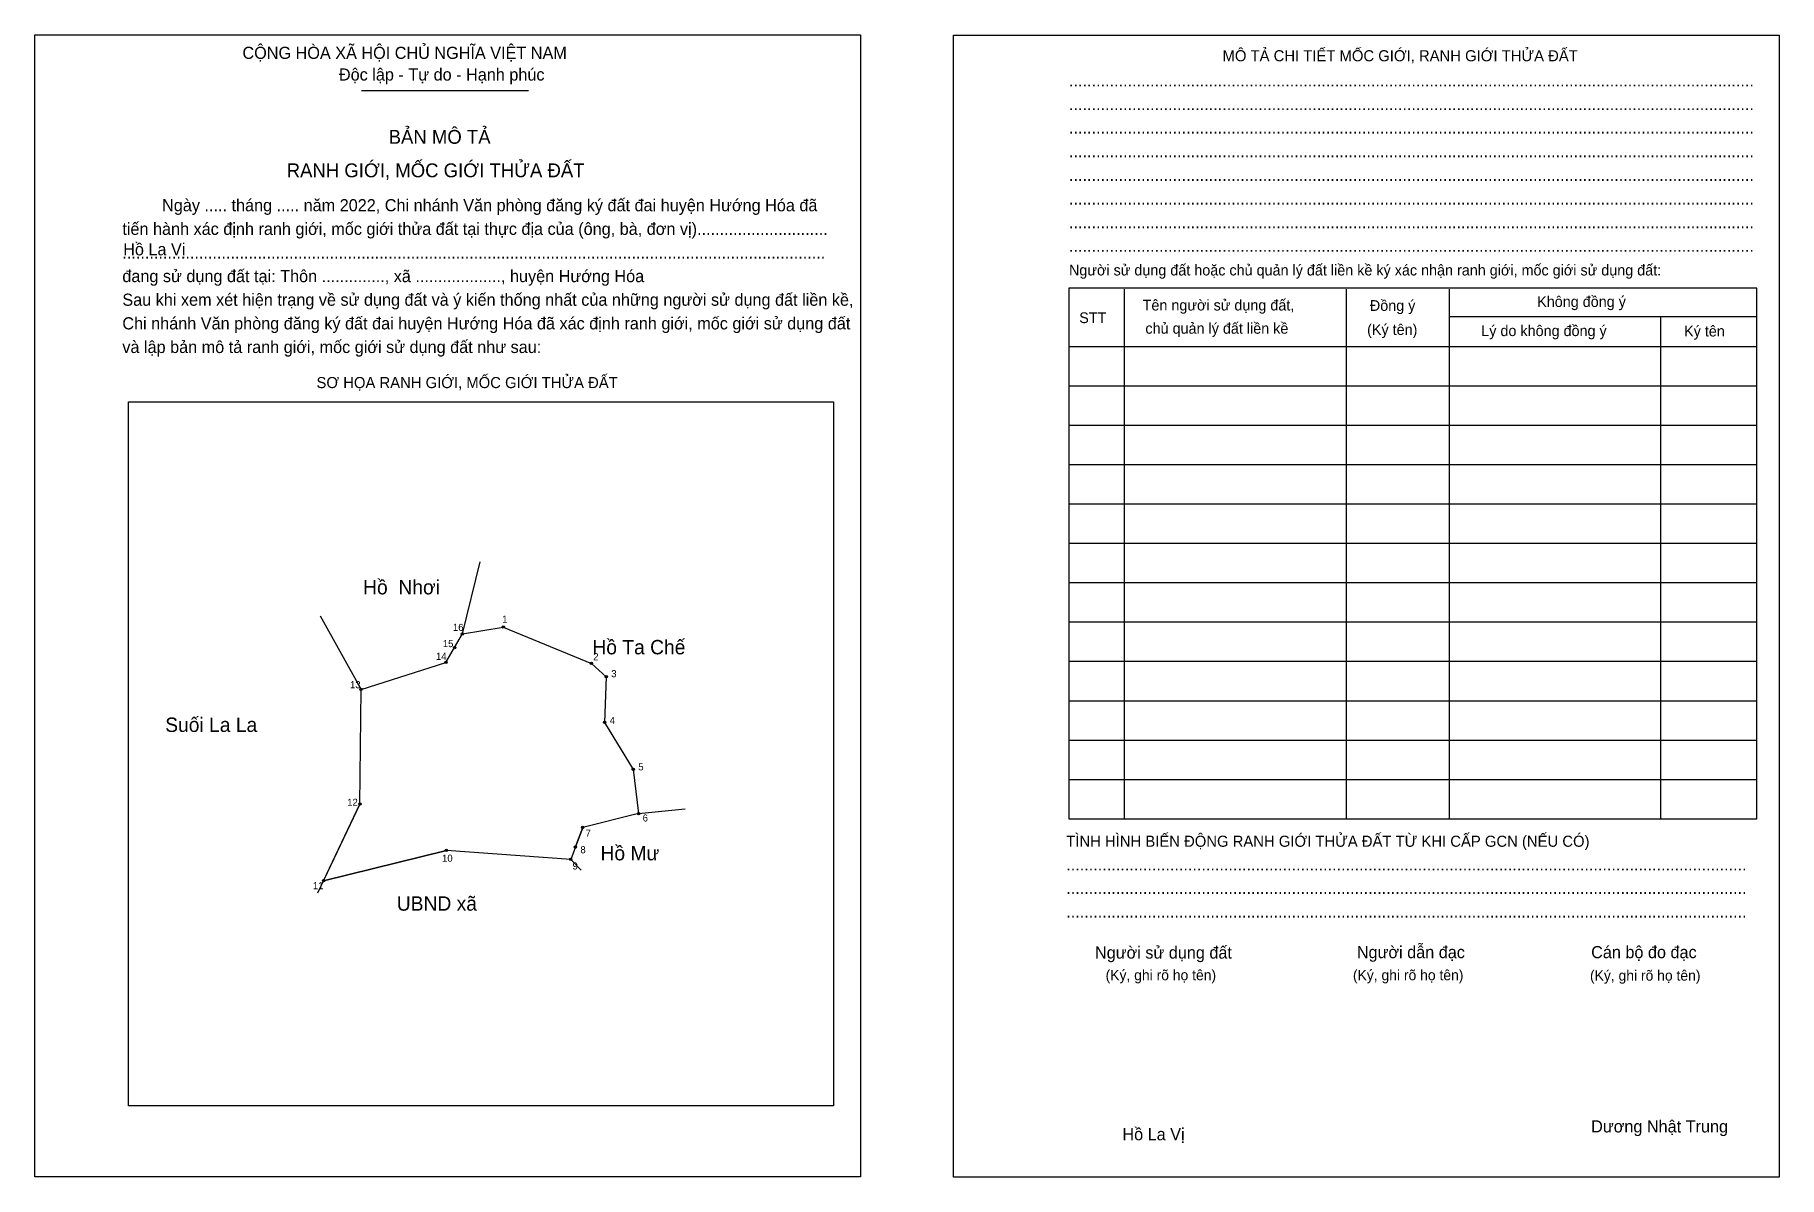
# Model space of a CAD drawing. Extents: x 545555 to 546137, y 1835460 to 1835841.
import ezdxf

# ---------------------------------------------------------------- set-up
doc = ezdxf.new("R2010")
doc.units = 0
for name, color, linetype in [('Level 1', 7, 'Continuous'), ('Level 10', 7, 'Continuous'), ('Level 11', 7, 'Continuous'), ('Level 12', 7, 'Continuous'), ('Level 2', 7, 'Continuous'), ('Level 25', 7, 'Continuous'), ('Level 55', 7, 'Continuous'), ('Level 6', 7, 'Continuous'), ('Level 9', 7, 'Continuous')]:
    doc.layers.add(name, color=color, linetype=linetype)

msp = doc.modelspace()

# ---------------------------------------------------------------- linework, layer by layer
at = {"layer": 'Level 1'}
for p, q in [((545554.8, 1835840.68), (545554.8, 1835840.68)), ((545861.3, 1835840.54), (545861.3, 1835840.54)), ((545663.81, 1835822.15), (545719.52, 1835822.15)), ((545918.25, 1835755.8), (545918.25, 1835579.07)), ((545992.36, 1835755.8), (545992.36, 1835579.07)), ((546026.65, 1835755.8), (546026.65, 1835579.07)), ((546026.65, 1835746.73), (546129.4, 1835746.73)), ((546097.21, 1835746.73), (546097.21, 1835579.07)), ((545899.85, 1835736.74), (546129.4, 1835736.74)), ((545899.85, 1835723.6), (546129.4, 1835723.6)), ((545586.08, 1835718.22), (545586.08, 1835718.22)), ((545899.85, 1835710.46), (546129.4, 1835710.46)), ((545899.85, 1835697.33), (546129.4, 1835697.33)), ((545899.85, 1835684.19), (546129.4, 1835684.19)), ((545899.85, 1835671.05), (546129.4, 1835671.05)), ((545899.85, 1835657.91), (546129.4, 1835657.91)), ((545899.85, 1835644.77), (546129.4, 1835644.77)), ((545899.85, 1835631.63), (546129.4, 1835631.63)), ((545899.85, 1835618.49), (546129.4, 1835618.49)), ((545899.85, 1835605.35), (546129.4, 1835605.35)), ((545899.85, 1835592.21), (546129.4, 1835592.21)), ((545821.28, 1835483.28), (545821.28, 1835483.28)), ((545830.29, 1835459.63), (545830.29, 1835459.63)), ((546136.79, 1835459.5), (546136.79, 1835459.5))]:
    msp.add_line(p, q, dxfattribs=at)
for points in [[(546129.4, 1835756.19), (545899.85, 1835756.19), (545899.85, 1835579.07), (546129.4, 1835579.07)], [(545586.08, 1835718.22), (545821.28, 1835718.22), (545821.28, 1835483.28), (545586.08, 1835483.28)]]:
    msp.add_lwpolyline(points, close=True, dxfattribs=at)
at = {"layer": 'Level 10'}
msp.add_lwpolyline([(545692.13, 1835568.55), (545651.12, 1835558.43), (545663.26, 1835584), (545663.66, 1835622.28), (545691.97, 1835631.26), (545694.84, 1835636.23), (545697.47, 1835640.8), (545711.07, 1835643.07), (545740.51, 1835630.93), (545745.42, 1835626.47), (545744.87, 1835611.23), (545754.43, 1835595.55), (545756.24, 1835580.84), (545737.58, 1835576.22), (545735.14, 1835569.68), (545733.59, 1835565.54)], close=True, dxfattribs=at)
at = {"layer": 'Level 11'}
for p, q in [((545697.47, 1835640.8), (545703.41, 1835664.8)), ((545650.04, 1835646.76), (545663.66, 1835622.28)), ((545663.26, 1835584), (545649.15, 1835554.27)), ((545756.24, 1835580.84), (545771.79, 1835582.42)), ((545733.59, 1835565.54), (545737.1, 1835561.91))]:
    msp.add_line(p, q, dxfattribs=at)
for centre in [(545697.47, 1835640.8), (545711.07, 1835643.07), (545694.84, 1835636.23), (545691.97, 1835631.26), (545740.51, 1835630.93), (545663.66, 1835622.28), (545745.42, 1835626.47), (545744.87, 1835611.23), (545754.43, 1835595.55), (545663.26, 1835584), (545737.58, 1835576.22), (545756.24, 1835580.84), (545735.14, 1835569.68), (545692.13, 1835568.55), (545692.13, 1835568.55), (545733.59, 1835565.54), (545651.12, 1835558.43)]:
    msp.add_circle(centre, 0.394, dxfattribs=at)
at = {"layer": 'Level 2'}
for points in [[(545554.8, 1835840.68), (545830.29, 1835840.68), (545830.29, 1835459.63), (545554.8, 1835459.63)], [(545861.3, 1835840.54), (546136.8, 1835840.54), (546136.8, 1835459.5), (545861.3, 1835459.5)]]:
    msp.add_lwpolyline(points, close=True, dxfattribs=at)
at = {"layer": 'Level 25'}
for p, q in [((545735.14, 1835569.68), (545737.58, 1835576.22)), ((545651.12, 1835558.43), (545692.13, 1835568.55))]:
    msp.add_line(p, q, dxfattribs=at)

# ---------------------------------------------------------------- texts
at = {"layer": 'Level 1'}
for s, height, p in [('CỘNG HÒA XÃ HỘI CHỦ NGHĨA VIỆT NAM', 4.0467, (545624.06, 1835832.66)), ('MÔ TẢ CHI TIẾT MỐC GIỚI, RANH GIỚI THỬA ĐẤT', 3.6998, (545951.09, 1835831.86)), ('Độc lập - Tự do - Hạnh phúc', 4.0467, (545656.25, 1835825.43)), ('........................................................................................................................................................', 4.0467, (545899.85, 1835823.46)), ('........................................................................................................................................................', 4.0467, (545899.85, 1835815.58)), ('BẢN MÔ TẢ', 4.625, (545672.84, 1835804.33)), ('........................................................................................................................................................', 4.0467, (545899.85, 1835807.7)), ('RANH GIỚI, MỐC GIỚI THỬA ĐẤT', 4.6253, (545638.82, 1835793.16)), ('........................................................................................................................................................', 4.0467, (545899.85, 1835799.81)), ('........................................................................................................................................................', 4.0467, (545899.85, 1835791.93)), ('Ngày ..... tháng ..... năm 2022, Chi nhánh Văn phòng đăng ký đất đai huyện Hướng Hóa đã', 4.0467, (545597.25, 1835781.81)), ('........................................................................................................................................................', 4.0467, (545899.85, 1835784.05)), ('tiến hành xác định ranh giới, mốc giới thửa đất tại thực địa của (ông, bà, đơn vị).............................', 4.0467, (545583.98, 1835773.93)), ('........................................................................................................................................................', 4.0467, (545899.85, 1835776.16)), ('........................................................................................................................................................', 4.0467, (545899.85, 1835768.28)), ('đang sử dụng đất tại: Thôn .............., xã ..................., huyện Hướng Hóa', 4.0467, (545583.98, 1835758.16)), ('............................................................................................................................................................', 4.0467, (545583.98, 1835766.04)), ('Người sử dụng đất hoặc chủ quản lý đất liền kề ký xác nhận ranh giới, mốc giới sử dụng đất:', 3.5846, (545899.85, 1835760.39)), ('Sau khi xem xét hiện trạng về sử dụng đất và ý kiến thống nhất của những người sử dụng đất liền kề,', 4.0467, (545583.98, 1835750.28)), ('Tên người sử dụng đất,', 3.5846, (545924.43, 1835748.7)), ('Đồng ý', 3.585, (546000.24, 1835748.57)), ('Không đồng ý', 3.5846, (546056.08, 1835749.88)), ('Chi nhánh Văn phòng đăng ký đất đai huyện Hướng Hóa đã xác định ranh giới, mốc giới sử dụng đất', 4.0467, (545583.98, 1835742.39)), ('STT', 3.585, (545903.27, 1835744.5)), ('chủ quản lý đất liền kề', 3.5846, (545925.35, 1835740.95)), ('và lập bản mô tả ranh giới, mốc giới sử dụng đất như sau:', 4.0467, (545583.98, 1835734.51)), ('(Ký tên)', 3.585, (545999.32, 1835740.55)), ('Lý do không đồng ý', 3.5846, (546037.42, 1835740.16)), ('Ký tên', 3.585, (546105.09, 1835740.03)), ('SƠ HỌA RANH GIỚI, MỐC GIỚI THỬA ĐẤT', 3.6998, (545648.77, 1835722.8)), ('TÌNH HÌNH BIẾN ĐỘNG RANH GIỚI THỬA ĐẤT TỪ KHI CẤP GCN (NẾU CÓ)', 3.6998, (545898.94, 1835569.74)), ('.......................................................................................................................................................', 4.0467, (545898.94, 1835561.86)), ('.......................................................................................................................................................', 4.0467, (545898.94, 1835553.97)), ('.......................................................................................................................................................', 4.0467, (545898.94, 1835546.09)), ('Người sử dụng đất', 4.0467, (545908.53, 1835532.43)), ('Người dẫn đạc', 4.0467, (545995.9, 1835532.56)), ('Cán bộ đo đạc', 4.0467, (546074.08, 1835532.56)), ('(Ký, ghi rõ họ tên)', 3.4688, (545912.07, 1835525.2)), ('(Ký, ghi rõ họ tên)', 3.4688, (545994.59, 1835525.2)), ('(Ký, ghi rõ họ tên)', 3.4688, (546073.69, 1835525.07)), ('Dương Nhật Trung', 4.0467, (546074.08, 1835474.41))]:
    msp.add_text(s, height=height, dxfattribs=at).set_placement(p)
at = {"layer": 'Level 12'}
for s, p in [('Hồ  Nhơi', (545664.32, 1835653.96)), ('Hồ Ta Chế', (545740.82, 1835633.96)), ('Suối La La', (545598.29, 1835608.06)), ('Hồ Mư', (545743.53, 1835565.21)), ('UBND xã', (545675.56, 1835548.41))]:
    msp.add_text(s, height=4.8, dxfattribs=at).set_placement(p)
at = {"layer": 'Level 55'}
for s, p in [('16', (545697.28, 1835640.8)), ('1', (545711, 1835643.07)), ('15', (545694.65, 1835636.23)), ('14', (545691.78, 1835631.26)), ('2', (545740.42, 1835630.93)), ('13', (545663.48, 1835622.28)), ('3', (545745.34, 1835626.47)), ('4', (545744.78, 1835611.23)), ('5', (545754.35, 1835595.55)), ('12', (545663.07, 1835584)), ('7', (545737.49, 1835576.22)), ('6', (545756.15, 1835580.84)), ('10', (545691.94, 1835568.55)), ('9', (545733.5, 1835565.54)), ('8', (545735.05, 1835569.68)), ('11', (545650.95, 1835558.43))]:
    msp.add_text(s, height=0.263, dxfattribs=at).set_placement(p)
at = {"layer": 'Level 6'}
for p in [(545584.26, 1835767.1), (545917.68, 1835471.81)]:
    msp.add_text('Hồ La Vị', height=4.047, dxfattribs=at).set_placement(p)
at = {"layer": 'Level 9'}
for s, height, p in [('1', 2.37, (545710.71, 1835644.5)), ('16', 2.365, (545694.29, 1835641.78)), ('14', 2.365, (545688.64, 1835632.12)), ('15', 2.365, (545690.93, 1835636.36)), ('2', 2.37, (545741.11, 1835631.97)), ('3', 2.37, (545747.11, 1835626.31)), ('13', 2.365, (545659.95, 1835622.66)), ('4', 2.37, (545746.6, 1835610.71)), ('5', 2.37, (545756.15, 1835595.23)), ('12', 2.365, (545659.02, 1835583.41)), ('6', 2.37, (545757.6, 1835578.17)), ('7', 2.37, (545738.53, 1835573.08)), ('10', 2.365, (545690.67, 1835564.75)), ('9', 2.37, (545734.21, 1835562.15)), ('8', 2.37, (545736.82, 1835567.58)), ('11', 2.365, (545647.56, 1835555.59))]:
    msp.add_text(s, height=height, dxfattribs=at).set_placement(p)

doc.saveas('drawing.dxf')
